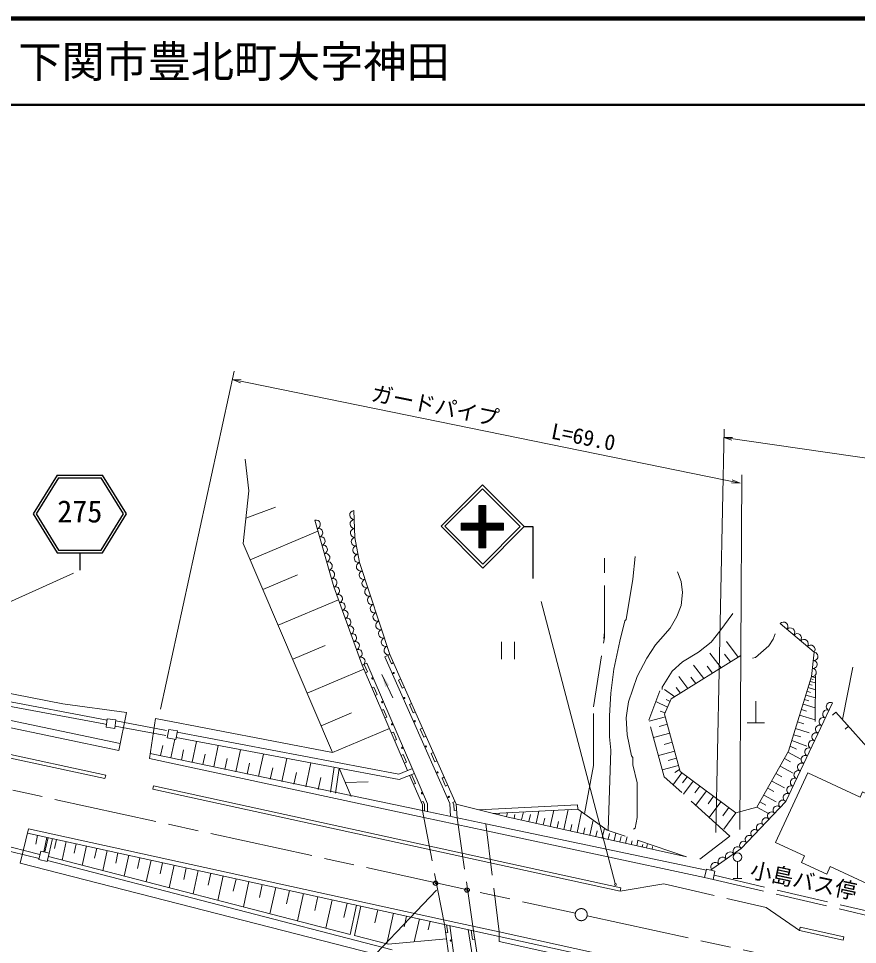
# Model space of a CAD drawing. Units: millimetres, scale not verified. Extents: x 40000 to 680000, y 20000 to 380000.
# Drawn here: x 405040 to 502319, y 272679 to 380000 of the extents above; entities that cross this region are included whole.
import ezdxf
from ezdxf.enums import TextEntityAlignment as Align

# ---------------------------------------------------------------- set-up
doc = ezdxf.new("R2010")
doc.units = ezdxf.units.MM
doc.header["$LTSCALE"] = 1000
doc.header["$PDMODE"] = 32
doc.header["$PDSIZE"] = 500
doc.linetypes.add('CHAIN', pattern=[18.5, 12, -1.5, 3.5, -1.5])
doc.linetypes.add('DASHED', pattern=[7.5, 6, -1.5])
for name, color, linetype, lineweight in [('M-BGD', 7, 'Continuous', 13), ('M-BMK', 2, 'CHAIN', 13), ('M-STR-HTXT', 7, 'Continuous', 13), ('M-STR-STR1', 1, 'Continuous', 13), ('M-STR-STRC', 7, 'Continuous', 13), ('M-TTL', 2, 'Continuous', 140), ('M-TTL-LINE', 7, 'Continuous', 50)]:
    doc.layers.add(name, color=color, linetype=linetype, lineweight=lineweight)
doc.layers.add('M-OTRS', color=6, linetype='Continuous')
doc.layers.add('M-TTL-TXT', color=7, linetype='Continuous')
doc.styles.add('ＭＳ ゴシック', font='')
doc.styles.get('ＭＳ ゴシック').set_extended_font_data('MS Gothic')

# ---------------------------------------------------------------- blocks, each defined once
blk = doc.blocks.new('田')
at = {"color": 7, "linetype": 'Continuous', "lineweight": 13}
for p, q in [((-0.75, 2), (-0.75, 0)), ((0.75, 0), (0.75, 2))]:
    blk.add_line(p, q, dxfattribs=at)
blk = doc.blocks.new('filled_arrow')
at = {"color": 0, "linetype": 'Continuous', "lineweight": -2}
blk.add_solid([(7.5, 1.25), (0, 0), (7.5, -1.25)], dxfattribs=at)
blk = doc.blocks.new('バス停')
at = {"color": 7, "linetype": 'Continuous', "lineweight": 13}
for p, q in [((0, 2), (0, 0)), ((-0.5, 0), (0.5, 0))]:
    blk.add_line(p, q, dxfattribs=at)
blk.add_circle((0, 2.5), 0.5, dxfattribs=at)
blk = doc.blocks.new('open_arrow')
at = {"color": 0, "linetype": 'Continuous', "lineweight": -2}
blk.add_lwpolyline([(7.5, 1.25), (0, 0), (7.5, -1.25)], dxfattribs=at)

msp = doc.modelspace()

# ---------------------------------------------------------------- hatches: boundary and pattern name
at = {"layer": 'M-STR-STRC'}
h = msp.add_hatch(dxfattribs=at)
h.set_pattern_fill('USER', color=256, style=0, pattern_type=2)
h.set_pattern_definition([(45, (458423, 323542), (-28.28427, 28.28427), [])])
h.paths.add_polyline_path([(458423, 323542), (458423, 321499), (456372, 321499), (456372, 320699), (458423, 320699), (458423, 318656), (459223, 318656), (459223, 320699), (461274, 320699), (461274, 321499), (459223, 321499), (459223, 323542)])

# ---------------------------------------------------------------- linework, layer by layer
at = {"layer": 'M-BGD'}
for p, q in [((431740, 325256), (431339, 328945)), ((431098, 319161), (431740, 325256)), ((431408, 322107), (434853, 323362)), ((444040, 319842), (443920, 322970)), ((441604, 314118), (439399, 321857)), ((431912, 317256), (439765, 320572)), ((444562, 316955), (444040, 319842)), ((441444, 294940), (431098, 319161)), ((448078, 306271), (444562, 316955)), ((433378, 313823), (437372, 315510)), ((444887, 305036), (441604, 314118)), ((435144, 309689), (442138, 312643)), ((487876, 311037), (486352, 309005)), ((410166, 300584), (362046, 309807)), ((497284, 306544), (493354, 309872)), ((362414, 308126), (414938, 298238)), ((362505, 308618), (415314, 298677)), ((472974, 308921), (472890, 308159)), ((416825, 295954), (362295, 307482)), ((436834, 305733), (440592, 307320)), ((488486, 305998), (487126, 307784)), ((416662, 295171), (362607, 306439)), ((448078, 306271), (447529, 306028)), ((447529, 306028), (455068, 289025)), ((448269, 305223), (447849, 306170)), ((448078, 306271), (455770, 288925)), ((488782, 306183), (480722, 301131)), ((486499, 304752), (485202, 306455)), ((487589, 305435), (486909, 306328)), ((497003, 303737), (497284, 306544)), ((444887, 305036), (445438, 305273)), ((444887, 305036), (450154, 292838)), ((445493, 304263), (445117, 305135)), ((445438, 305273), (452472, 288985)), ((448497, 305325), (448269, 305223)), ((484494, 303495), (483317, 305040)), ((485492, 304121), (484875, 304931)), ((500565, 298758), (501775, 304820)), ((438516, 301796), (445088, 304571)), ((445263, 304164), (445493, 304263)), ((447162, 303977), (448431, 301259)), ((482658, 302344), (481591, 303744)), ((494316, 295075), (497003, 303737)), ((497003, 303737), (497445, 303603)), ((365841, 302943), (415148, 292309)), ((449337, 303431), (449108, 303330)), ((449528, 302384), (449108, 303330)), ((483572, 302917), (483012, 303651)), ((496719, 302820), (497046, 302721)), ((496829, 303177), (497442, 302990)), ((496922, 303477), (497188, 303396)), ((365756, 302552), (415064, 291918)), ((446016, 302422), (446245, 302521)), ((446622, 301650), (446245, 302521)), ((446392, 301551), (446622, 301650)), ((449757, 302485), (449528, 302384)), ((481145, 301396), (479939, 302230)), ((481813, 301815), (481306, 302480)), ((496335, 301585), (497434, 301251)), ((496472, 302025), (496873, 301903)), ((496606, 302457), (497438, 302204)), ((417575, 299549), (410166, 300584)), ((450596, 300592), (450368, 300491)), ((480307, 300169), (478923, 300830)), ((480722, 301131), (479960, 299366)), ((480598, 300843), (480132, 301066)), ((490518, 300871), (490518, 298371)), ((493995, 289261), (499409, 300690)), ((496008, 300528), (497428, 300097)), ((496173, 301062), (496664, 300913)), ((416662, 295171), (417575, 299549)), ((440125, 298027), (443660, 299519)), ((447145, 299808), (447374, 299907)), ((447750, 299036), (447374, 299907)), ((450787, 299544), (450368, 300491)), ((451016, 299645), (450787, 299544)), ((480022, 299509), (479452, 299707)), ((495811, 299895), (496411, 299712)), ((499810, 299607), (499436, 299275)), ((499810, 299607), (508512, 289822)), ((415338, 298849), (415200, 297858)), ((416329, 298710), (415338, 298849)), ((416190, 297720), (416329, 298710)), ((420913, 298870), (420211, 294238)), ((420913, 298870), (441444, 294940)), ((447521, 298937), (447750, 299036)), ((480045, 299054), (478150, 298560)), ((479960, 299366), (481765, 292710)), ((489518, 298371), (491518, 298371)), ((495372, 298481), (496104, 298258)), ((495611, 299249), (497422, 298698)), ((415200, 297858), (416190, 297720)), ((422479, 297609), (422294, 296626)), ((423462, 297423), (422479, 297609)), ((423277, 296441), (423462, 297423)), ((423438, 297293), (449121, 292415)), ((441444, 294940), (448043, 297727)), ((448273, 297194), (448503, 297293)), ((448879, 296422), (448503, 297293)), ((451855, 297752), (451627, 297651)), ((452047, 296704), (451627, 297651)), ((480275, 298204), (479324, 297956)), ((495130, 297698), (496717, 297216)), ((501260, 297976), (500887, 297644)), ((422294, 296626), (423277, 296441)), ((422709, 294316), (423167, 296461)), ((423317, 296656), (449183, 291792)), ((425159, 293791), (425676, 296215)), ((448649, 296323), (448879, 296422)), ((452275, 296806), (452047, 296704)), ((480561, 297152), (478671, 296659)), ((494698, 296308), (496438, 295655)), ((494911, 296992), (495762, 296734)), ((421512, 294573), (421759, 295729)), ((423932, 294054), (424186, 295241)), ((427670, 293252), (428201, 295740)), ((430244, 292700), (430789, 295253)), ((480843, 296111), (479884, 295861)), ((494495, 295653), (495264, 295324)), ((420211, 294238), (452021, 287414)), ((420301, 294833), (451869, 288201)), ((426413, 293522), (426673, 294742)), ((428955, 292976), (429223, 294230)), ((432882, 292134), (433442, 294754)), ((435586, 291554), (436160, 294242)), ((449402, 294580), (449631, 294679)), ((450008, 293808), (449631, 294679)), ((453115, 294913), (452886, 294811)), ((453306, 293865), (452886, 294811)), ((481124, 295072), (479242, 294581)), ((481342, 294270), (480376, 294018)), ((490667, 288579), (494316, 295075)), ((493845, 294237), (494555, 293857)), ((494249, 294955), (495769, 294141)), ((431562, 292417), (431837, 293705)), ((434233, 291844), (434515, 293167)), ((438357, 290956), (438947, 293718)), ((441640, 293211), (441203, 290349)), ((442230, 293100), (441790, 290223)), ((443627, 289829), (442230, 293100)), ((449121, 292415), (450721, 293069)), ((449778, 293709), (450008, 293808)), ((453534, 293966), (453306, 293865)), ((481569, 293432), (479681, 292940)), ((493342, 293341), (494855, 292531)), ((415148, 292309), (415064, 291918)), ((436971, 291257), (437261, 292616)), ((439776, 290653), (440075, 292051)), ((449183, 291792), (450948, 292514)), ((450392, 292287), (451871, 288862)), ((450622, 292386), (451071, 291346)), ((454374, 292073), (454145, 291972)), ((454565, 291025), (454145, 291972)), ((481961, 292565), (480916, 291152)), ((481699, 292951), (481153, 292596)), ((481765, 292710), (488221, 287938)), ((482566, 292118), (482043, 291411)), ((492859, 292481), (493564, 292103)), ((420606, 290689), (420691, 291079)), ((420691, 291079), (474877, 279239)), ((442929, 291464), (445581, 291535)), ((450841, 291247), (451071, 291346)), ((454794, 291127), (454565, 291025)), ((483263, 291602), (482164, 290114)), ((484025, 291039), (483447, 290258)), ((492378, 291625), (493847, 290838)), ((420606, 290689), (474791, 278848)), ((484793, 290471), (483578, 288827)), ((485632, 289851), (484995, 288988)), ((491456, 289983), (492883, 289219)), ((491916, 290802), (492616, 290427)), ((451740, 289166), (451969, 289266)), ((451871, 288862), (451869, 288201)), ((451969, 289266), (452121, 288913)), ((452121, 288913), (452119, 288148)), ((452472, 288985), (452468, 288075)), ((455068, 289025), (455123, 287517)), ((455633, 289234), (455404, 289132)), ((455524, 288863), (455404, 289132)), ((455572, 288211), (455524, 288863)), ((455770, 288925), (455885, 287357)), ((455770, 288925), (461655, 287456)), ((469848, 288878), (458408, 288267)), ((469848, 288878), (469875, 288379)), ((486480, 289225), (485137, 287408)), ((488822, 283807), (493995, 289261)), ((491014, 289197), (491710, 288824)), ((455821, 288229), (455572, 288211)), ((469875, 288379), (460060, 287854)), ((460721, 287707), (460758, 287841)), ((461623, 287505), (461721, 287943)), ((462498, 287309), (462592, 287729)), ((463370, 287114), (463577, 288042)), ((464216, 286925), (464397, 287735)), ((465060, 286736), (465373, 288138)), ((466694, 286371), (467110, 288231)), ((468275, 286017), (468790, 288321)), ((469803, 285675), (470334, 288049)), ((487404, 288541), (486700, 287588)), ((488221, 287938), (486811, 286031)), ((488221, 287938), (490667, 288579)), ((490667, 288579), (492086, 287820)), ((459211, 286658), (484794, 281284)), ((461655, 287456), (482507, 282845)), ((465878, 286553), (466053, 287335)), ((467486, 286193), (467654, 286948)), ((469040, 285846), (469203, 286574)), ((471282, 285344), (471672, 287089)), ((406214, 286072), (405214, 282106)), ((406092, 285587), (454423, 275013)), ((406214, 286072), (454319, 275547)), ((459312, 285850), (484596, 280426)), ((470544, 285509), (470701, 286212)), ((471998, 285184), (472150, 285862)), ((472712, 285024), (472966, 286160)), ((473405, 284869), (473551, 285524)), ((474095, 284715), (474292, 285595)), ((407253, 285332), (407030, 284311)), ((408338, 285095), (407971, 283418)), ((408481, 285064), (408103, 283388)), ((408970, 284957), (408591, 283278)), ((409457, 284850), (409225, 283789)), ((410581, 284604), (410108, 282440)), ((474765, 284565), (474906, 285196)), ((475433, 284416), (475599, 285158)), ((476081, 284271), (476180, 284707)), ((476726, 284127), (476862, 284734)), ((407616, 283498), (407396, 282522)), ((408591, 283278), (407616, 283498)), ((411742, 284350), (411501, 283247)), ((412907, 284096), (412415, 281846)), ((414110, 283832), (413860, 282686)), ((415318, 283568), (414807, 281230)), ((477353, 283986), (477419, 284280)), ((477873, 283870), (477982, 284360)), ((478499, 283730), (478565, 284023)), ((485257, 281300), (488822, 283807)), ((407396, 282522), (408371, 282302)), ((408371, 282302), (408591, 283278)), ((448369, 272070), (408393, 282397)), ((443504, 273840), (408503, 282886)), ((416566, 283295), (416305, 282103)), ((417818, 283021), (417286, 280591)), ((419111, 282738), (418840, 281500)), ((420409, 282454), (419857, 279929)), ((405214, 282106), (447891, 271162)), ((421750, 282161), (421468, 280874)), ((423095, 281867), (422521, 279243)), ((424485, 281563), (424193, 280226)), ((425880, 281257), (425284, 278532)), ((484821, 281400), (484596, 280426)), ((485795, 281175), (484821, 281400)), ((427321, 280942), (427017, 279553)), ((428767, 280626), (428148, 277794)), ((430261, 280299), (429945, 278856)), ((484596, 280426), (485570, 280201)), ((485570, 280201), (485795, 281175)), ((431760, 279971), (431116, 277030)), ((433308, 279632), (432980, 278134)), ((434862, 279292), (434194, 276237)), ((474791, 278848), (474877, 279239)), ((436468, 278941), (436127, 277384)), ((438079, 278589), (437384, 275415)), ((439743, 278225), (439389, 276608)), ((441413, 277859), (440692, 274564)), ((443138, 277482), (442771, 275803)), ((444224, 277244), (443504, 273840)), ((444713, 277137), (443989, 273715)), ((446692, 276704), (446357, 275172)), ((448507, 276307), (447729, 272749)), ((450026, 275975), (449756, 274742)), ((451515, 275649), (450932, 272985)), ((452761, 275377), (452545, 274390)), ((454423, 275013), (455772, 265271)), ((454683, 274956), (454805, 274073)), ((455047, 274876), (456374, 265294)), ((447883, 272709), (443989, 273715)), ((454558, 274039), (454805, 274073)), ((457159, 274414), (458738, 264534)), ((457697, 273265), (457527, 274334)), ((457789, 274276), (459341, 264560)), ((460782, 274133), (480358, 269851)), ((495590, 274298), (495676, 274689)), ((495590, 274298), (500647, 273192)), ((495676, 274689), (500733, 273582)), ((447883, 272709), (454657, 273323)), ((457944, 273305), (457697, 273265)), ((460782, 273622), (477943, 269867)), ((460782, 273622), (460782, 273007)), ((460782, 273007), (477808, 269283)), ((500733, 273582), (500647, 273192))]:
    msp.add_line(p, q, dxfattribs=at)
at = {"layer": 'M-BGD', "linetype": 'DASHED'}
for p, q in [((472983, 308268), (472983, 317451)), ((471700, 300208), (472983, 308268)), ((497421, 298509), (497446, 303778)), ((478116, 298684), (479399, 302093)), ((471700, 293431), (471700, 300208)), ((416312, 298590), (422446, 297431)), ((479920, 292108), (478116, 298684)), ((414938, 298238), (415245, 298180)), ((416229, 297995), (422335, 296842)), ((470657, 287817), (471700, 293431)), ((487499, 285251), (479920, 292108)), ((473284, 285933), (469875, 288379)), ((455885, 287357), (457789, 274276)), ((482507, 282845), (473284, 285933)), ((407421, 282635), (398095, 284938)), ((407531, 283125), (398205, 285427)), ((484051, 282564), (487499, 285251)), ((485572, 280207), (507629, 275064)), ((485684, 280694), (507741, 275551))]:
    msp.add_line(p, q, dxfattribs=at)
at = {"layer": 'M-BGD'}
for points in [[(476530, 317641), (476276, 315017), (475514, 310360), (475345, 310191), (474752, 307820), (474075, 304603), (473736, 301809), (473567, 299184), (473567, 296729), (473736, 295205), (473404, 285892)], [(481441, 315863), (481864, 314763), (482034, 313493), (481864, 311969), (481356, 310699), (480594, 309344), (479494, 308074), (478901, 307397), (477885, 305873), (476784, 303756), (475768, 300793), (475599, 299777), (475514, 298930), (475599, 296983), (476107, 294527), (476276, 294358), (476276, 293511), (476784, 291395), (476784, 287415), (476530, 286145), (476361, 286061)], [(486352, 309005), (485336, 307735), (483896, 306550), (482034, 305449), (480848, 304349), (479663, 302486), (479663, 302232)], [(492786, 308667), (492532, 308074), (492024, 307312), (490500, 305957), (490162, 305873)]]:
    msp.add_lwpolyline(points, dxfattribs=at)
msp.add_lwpolyline([(496547, 292574), (492811, 284495), (496175, 282939), (495832, 282196), (498763, 280841), (499162, 281705), (503402, 279745), (506612, 286687), (503965, 287911), (504713, 289530), (502901, 290367), (502623, 289764)], close=True, dxfattribs=at)
for centre, radius in [((448527, 304143), 75), ((446079, 303519), 75), ((447203, 300747), 75), ((449775, 301246), 75), ((450974, 298549), 75), ((448352, 298199), 75), ((449526, 295477), 75), ((452273, 295627), 75), ((453622, 292630), 75), ((451823, 290208), 75), ((454920, 289783), 75), ((474249, 279634), 100), ((455170, 273125), 75)]:
    msp.add_circle(centre, radius, dxfattribs=at)
for centre, radius, start, end in [((443962, 322450), 522, 94.63481, 269.77038), ((439534, 321373), 503, 286.24516, 105.56719), ((439810, 320405), 503, 286.24516, 105.56719), ((444002, 321407), 522, 94.63481, 269.77038), ((440085, 319438), 503, 286.24516, 105.56719), ((444043, 320365), 522, 94.63481, 269.77038), ((444117, 319359), 489, 98.95843, 281.51118), ((440361, 318471), 503, 286.24516, 105.56719), ((444290, 318397), 489, 98.95843, 281.51118), ((440637, 317503), 503, 286.24516, 105.56719), ((444464, 317434), 489, 98.95843, 281.51118), ((440912, 316536), 503, 286.24516, 105.56719), ((444732, 316473), 511, 109.49136, 286.93923), ((441188, 315568), 503, 286.24516, 105.56719), ((445052, 315502), 511, 109.49136, 286.93923), ((441464, 314601), 503, 286.24516, 105.56719), ((445372, 314531), 511, 109.49136, 286.93923), ((441784, 313670), 483, 287.87587, 111.86803), ((445691, 313559), 511, 109.49136, 286.93923), ((442113, 312761), 483, 287.87587, 111.86803), ((442441, 311853), 483, 287.87587, 111.86803), ((446011, 312588), 511, 109.49136, 286.93923), ((442769, 310945), 483, 287.87587, 111.86803), ((446331, 311617), 511, 109.49136, 286.93923), ((443097, 310037), 483, 287.87587, 111.86803), ((446650, 310645), 511, 109.49136, 286.93923), ((443426, 309128), 483, 287.87587, 111.86803), ((446970, 309674), 511, 109.49136, 286.93923), ((447289, 308703), 511, 109.49136, 286.93923), ((493737, 309528), 515, 321.42943, 138.04546), ((494523, 308862), 515, 321.42943, 138.04546), ((443754, 308220), 483, 287.87587, 111.86803), ((447609, 307732), 511, 109.49136, 286.93923), ((495309, 308197), 515, 321.42943, 138.04546), ((496095, 307531), 515, 321.42943, 138.04546), ((444082, 307312), 483, 287.87587, 111.86803), ((447929, 306760), 511, 109.49136, 286.93923), ((496881, 306865), 515, 321.42943, 138.04546), ((444411, 306404), 483, 287.87587, 111.86803), ((444739, 305495), 483, 287.87587, 111.86803), ((497266, 306073), 471, 260.7671, 87.81171), ((497172, 305138), 471, 260.7671, 87.81171), ((497078, 304202), 471, 260.7671, 87.81171), ((499189, 300256), 487, 63.07169, 246.23596), ((498772, 299377), 487, 63.07169, 246.23596), ((498356, 298497), 487, 63.07169, 246.23596), ((497939, 297618), 487, 63.07169, 246.23596), ((497106, 295860), 487, 63.07169, 246.23596), ((497523, 296739), 487, 63.07169, 246.23596), ((496690, 294981), 487, 63.07169, 246.23596), ((496274, 294102), 487, 63.07169, 246.23596), ((495857, 293223), 487, 63.07169, 246.23596), ((495024, 291464), 487, 63.07169, 246.23596), ((495441, 292344), 487, 63.07169, 246.23596), ((494608, 290585), 487, 63.07169, 246.23596), ((494191, 289706), 487, 63.07169, 246.23596), ((493004, 288259), 471, 42.94537, 230.08087), ((493651, 288940), 471, 42.94537, 230.08087), ((492358, 287577), 471, 42.94537, 230.08087), ((491064, 286213), 471, 42.94537, 230.08087), ((491711, 286895), 471, 42.94537, 230.08087), ((490418, 285532), 471, 42.94537, 230.08087), ((489125, 284168), 471, 42.94537, 230.08087), ((489771, 284850), 471, 42.94537, 230.08087), ((487549, 282880), 526, 37.90811, 212.3267), ((488408, 283484), 526, 37.90811, 212.3267), ((486690, 282276), 526, 37.90811, 212.3267), ((485831, 281672), 526, 37.90811, 212.3267)]:
    msp.add_arc(centre, radius, start, end, dxfattribs=at)
at = {"layer": 'M-BMK'}
for p, q in [((373109, 297409), (469606, 276297)), ((470974, 275998), (502321, 269140))]:
    msp.add_line(p, q, dxfattribs=at)
msp.add_circle((470288, 276137), 700, dxfattribs=at)
at = {"layer": 'M-OTRS'}
for p in [(453407, 279768), (457044, 278983)]:
    msp.add_point(p, dxfattribs=at)
at = {"layer": 'M-STR-HTXT'}
for p, q in [((421503, 299967), (430054, 339127)), ((488718, 326153), (429844, 338149)), ((485881, 285672), (486878, 332424)), ((486804, 331427), (551357, 322077)), ((488661, 286022), (488928, 327130)), ((384219, 303406), (411426, 315726)), ((474224, 279731), (465639, 312423))]:
    msp.add_line(p, q, dxfattribs=at)
msp.add_lwpolyline([(453500, 278973), (443425, 268385), (415776, 268385)], dxfattribs=at)
at = {"layer": 'M-STR-STR1'}
for p, q in [((451869, 288201), (459211, 286658)), ((452021, 287414), (459312, 285850)), ((454319, 275547), (460782, 274133)), ((454423, 275013), (460782, 273622)), ((460782, 274133), (460782, 273622))]:
    msp.add_line(p, q, dxfattribs=at)
at = {"layer": 'M-STR-STR1', "linetype": 'DASHED'}
for p, q in [((454423, 275013), (451869, 288201)), ((459211, 286658), (460782, 274133))]:
    msp.add_line(p, q, dxfattribs=at)
at = {"layer": 'M-STR-STRC', "lineweight": 25}
for p, q in [((409512, 327073), (406748, 322573)), ((409680, 326773), (407100, 322573)), ((409512, 327073), (414784, 327073)), ((409680, 326773), (414616, 326773)), ((417196, 322573), (414616, 326773)), ((417548, 322573), (414784, 327073)), ((406748, 322573), (409512, 318073)), ((407100, 322573), (409680, 318373)), ((414616, 318373), (417196, 322573)), ((414784, 318073), (417548, 322573)), ((463671, 321105), (464671, 321105)), ((464671, 321105), (464671, 315105)), ((409512, 318073), (414784, 318073)), ((409680, 318373), (414616, 318373)), ((412148, 318073), (412148, 316073))]:
    msp.add_line(p, q, dxfattribs=at)
at = {"layer": 'M-STR-STRC'}
for p, q in [((458423, 323542), (458423, 321499)), ((458423, 323542), (459223, 323542)), ((459223, 323542), (459223, 321499)), ((458423, 321499), (456372, 321499)), ((456372, 320699), (456372, 321499)), ((459223, 321499), (461274, 321499)), ((461274, 320699), (461274, 321499)), ((458423, 320699), (456372, 320699)), ((458423, 320699), (458423, 318656)), ((459223, 320699), (459223, 318656)), ((459223, 320699), (461274, 320699)), ((458423, 318656), (459223, 318656))]:
    msp.add_line(p, q, dxfattribs=at)
at = {"layer": 'M-STR-STRC', "linetype": 'DASHED'}
for p, q in [((474791, 278848), (479848, 279713)), ((479848, 279713), (491731, 276948)), ((491731, 276948), (495590, 274298))]:
    msp.add_line(p, q, dxfattribs=at)
at = {"layer": 'M-STR-STRC'}
for points in [[(458873, 316307), (463671, 321105), (458833, 325942), (454036, 321145)], [(458873, 316760), (463218, 321105), (458833, 325490), (454488, 321145)]]:
    msp.add_lwpolyline(points, close=True, dxfattribs=at)
at = {"layer": 'M-TTL'}
msp.add_line((680000, 380000), (40000, 380000), dxfattribs=at)
at = {"layer": 'M-TTL-LINE'}
msp.add_line((40000, 370000), (680000, 370000), dxfattribs=at)

# ---------------------------------------------------------------- block references
at = {"layer": 'M-BGD', "xscale": 1000, "yscale": 1000}
for name, p in [('田', (461809, 305748)), ('バス停', (488418, 280309))]:
    msp.add_blockref(name, p, dxfattribs=at)
at = {"layer": 'M-BGD', "xscale": 200, "yscale": 200, "rotation": 295}
msp.add_blockref('filled_arrow', (447162, 303977), dxfattribs=at)
at = {"layer": 'M-STR-HTXT', "xscale": 133, "yscale": 133}
for p, rotation in [((429844, 338149), 348.5), ((486804, 331427), 351.8), ((488718, 326153), 168.5)]:
    msp.add_blockref('open_arrow', p, dxfattribs=dict(at, rotation=rotation))
at = {"layer": 'M-STR-HTXT'}
for p, rotation in [((474224, 279731), 104.7), ((453500, 278973), 226.4)]:
    msp.add_blockref('open_arrow', p, dxfattribs=dict(at, rotation=rotation))

# ---------------------------------------------------------------- texts
at = {"layer": 'M-BGD', "style": 'ＭＳ ゴシック'}
msp.add_text('小島バス停', height=1833, rotation=348, dxfattribs=at).set_placement((495778, 278650), align=Align.BOTTOM_CENTER)
at = {"layer": 'M-STR-HTXT', "style": 'ＭＳ ゴシック'}
for s, rotation, p in [('ガードパイプ', 348.507, (453065, 333705)), ('L=69.0', 348.903, (470267, 330060))]:
    msp.add_text(s, height=1833, rotation=rotation, dxfattribs=at).set_placement(p, align=Align.BOTTOM_CENTER)
at = {"layer": 'M-STR-STRC', "style": 'ＭＳ ゴシック'}
msp.add_text('275', height=2566, dxfattribs=at).set_placement((412148, 320823), align=Align.BOTTOM_CENTER)
at = {"layer": 'M-TTL-TXT', "style": 'ＭＳ ゴシック'}
msp.add_text('下関市豊北町大字神田', height=3666, dxfattribs=at).set_placement((405024, 375000), align=Align.MIDDLE_LEFT)

doc.saveas('drawing.dxf')
